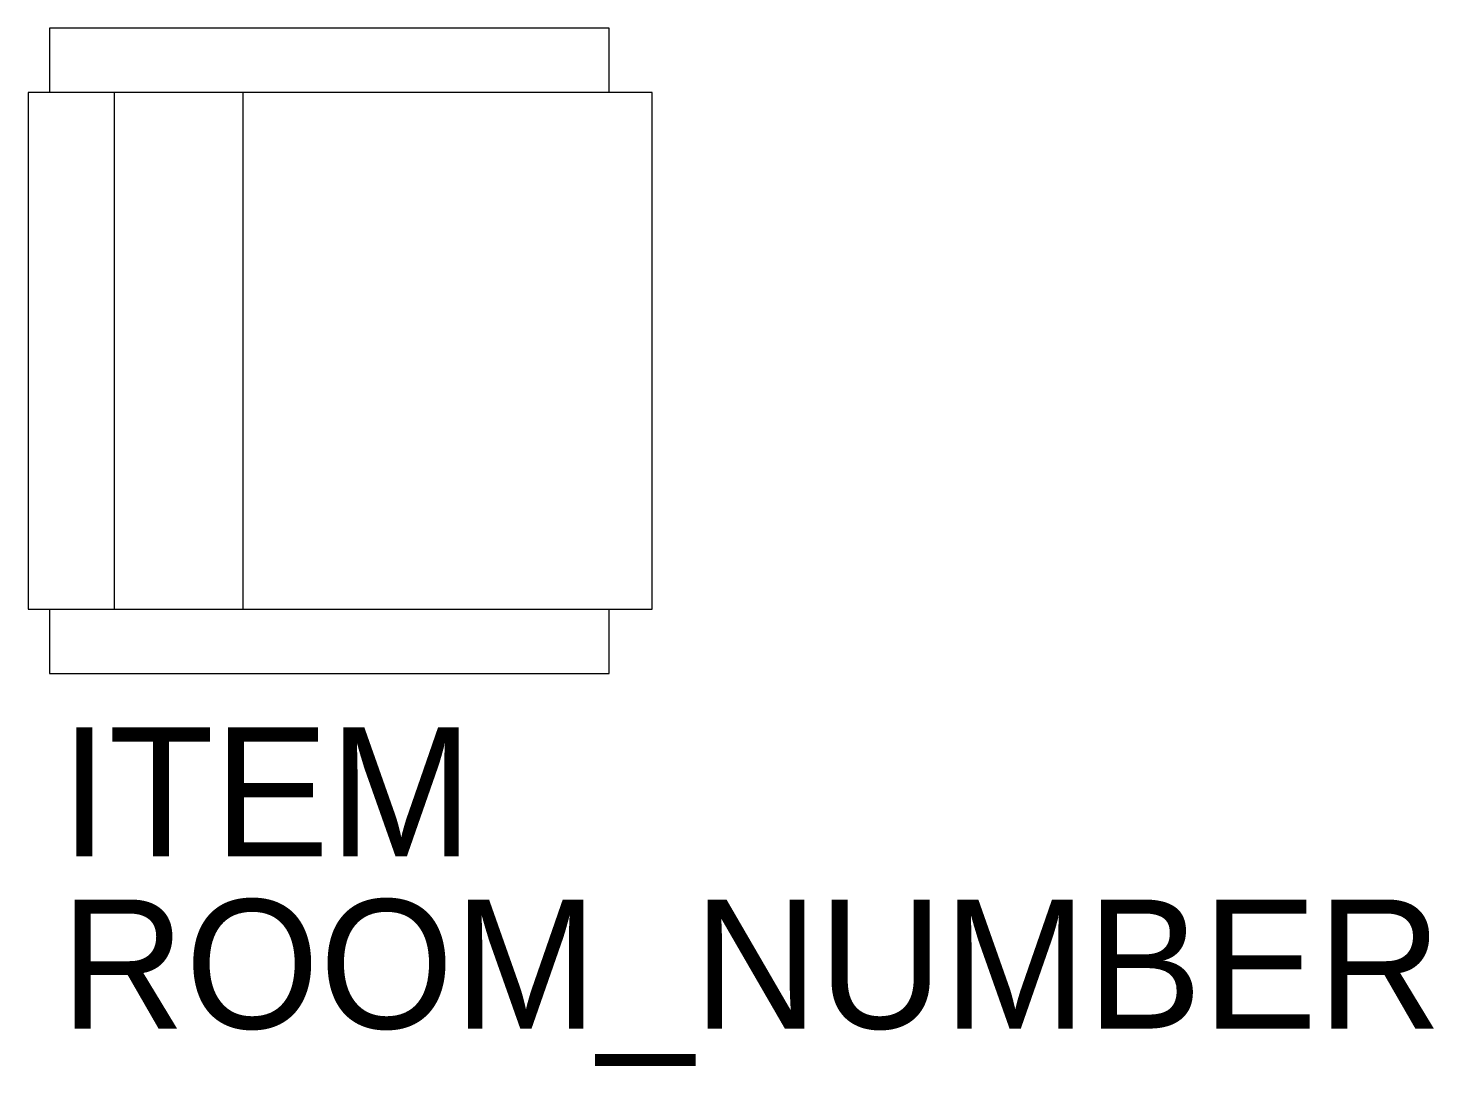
# Model space of a CAD drawing. Extents: x 0 to 1.66, y -0.84 to 0.38.
import ezdxf

# ---------------------------------------------------------------- set-up
doc = ezdxf.new("R2010")
doc.units = 0
doc.header["$LTSCALE"] = 48
doc.layers.get('0').update_dxf_attribs({"linetype": 'CONTINUOUS'})
doc.styles.add('ATT', font='TXT')

msp = doc.modelspace()

# ---------------------------------------------------------------- linework, layer by layer
at = {"color": 0, "linetype": 'BYBLOCK'}
for p, q in [((0.6858, 0.381), (0.0254, 0.381)), ((0.0254, 0.381), (0.0254, 0.3048)), ((0.6858, 0.3048), (0.6858, 0.381)), ((0, 0.3048), (0, -0.3048)), ((0.7366, 0.3048), (0, 0.3048)), ((0.1016, 0.3048), (0.1016, -0.3048)), ((0.254, -0.3048), (0.254, 0.3048)), ((0.7366, -0.3048), (0.7366, 0.3048)), ((0, -0.3048), (0.7366, -0.3048)), ((0.0254, -0.3048), (0.0254, -0.381)), ((0.6858, -0.381), (0.6858, -0.3048)), ((0.0254, -0.381), (0.6858, -0.381))]:
    msp.add_line(p, q, dxfattribs=at)

# ---------------------------------------------------------------- texts
at = {"color": 0, "linetype": 'BYBLOCK', "style": 'ATT'}
for tag, p, s, flags in [('ITEM', (0.0381, -0.5969), 'LOUNGE CHAIR', 3), ('ROOM_NUMBER', (0.0381, -0.8001), '', 1)]:
    msp.add_attdef(tag, p, s, height=0.1524, dxfattribs=dict(at, flags=flags))

doc.saveas('drawing.dxf')
